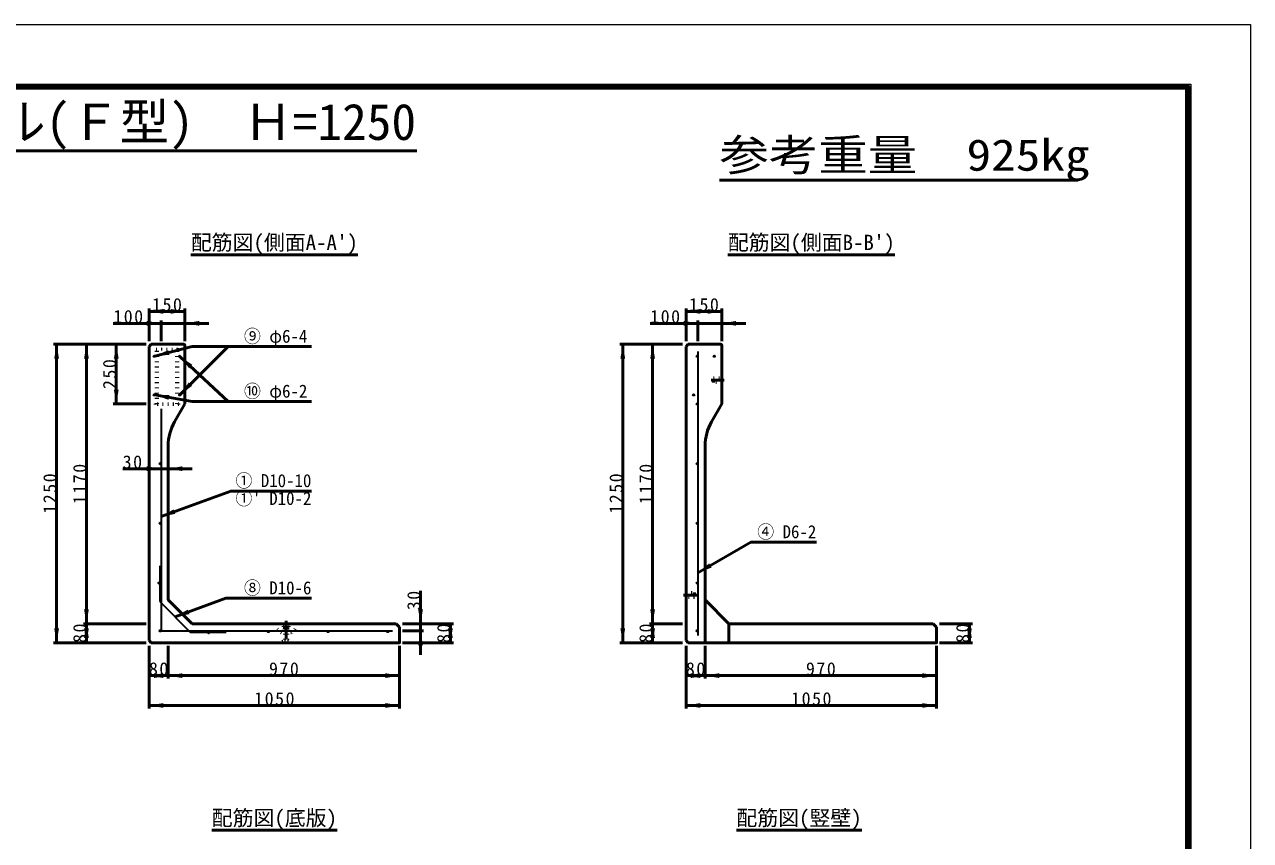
# Model space of a CAD drawing. Units: millimetres, scale not verified, with parts at other scales. Extents: x -2102 to 2102, y -1485 to 1485.
# Drawn here: x 48 to 2102, y 118 to 1485 of the extents above; entities that cross this region are included whole.
import ezdxf
from ezdxf.enums import TextEntityAlignment as Align

# ---------------------------------------------------------------- set-up
doc = ezdxf.new("R2010")
doc.units = ezdxf.units.MM
doc.header["$LTSCALE"] = 5
doc.linetypes.add('DOTTED', pattern=[1.75, 0.25, -1.5])
doc.linetypes.add('LONG_DASHED_DOTTED', pattern=[15.25, 12, -1.5, 0.25, -1.5])
doc.layers.add('0-0_V-nasSTD', color=7, linetype='Continuous', lineweight=50)
doc.layers.add('0-1_0', color=7, linetype='Continuous', lineweight=100)
doc.styles.add('ＭＳ ゴシック', font='')
doc.styles.get('ＭＳ ゴシック').set_extended_font_data('MS Gothic')

msp = doc.modelspace()

# ---------------------------------------------------------------- linework, layer by layer
at = {"layer": '0-0_V-nasSTD'}
for p, q in [((-705.024, 1273.465), (705.024, 1273.465)), ((326.386, 1099.569), (606.386, 1099.569)), ((1226.396, 1099.569), (1506.396, 1099.569)), ((256.386, 1009.569), (256.386, 954.569)), ((316.386, 1009.569), (316.386, 954.569)), ((1156.396, 1009.569), (1156.396, 954.569)), ((1216.396, 1009.569), (1216.396, 954.569)), ((316.386, 1004.569), (256.386, 1004.569)), ((276.386, 989.569), (276.386, 954.569)), ((1216.396, 1004.569), (1156.396, 1004.569)), ((1176.396, 989.569), (1176.396, 954.569)), ((196.386, 984.569), (276.386, 984.569)), ((276.386, 984.569), (316.386, 984.569)), ((316.386, 984.569), (356.386, 984.569)), ((1096.396, 984.569), (1176.396, 984.569)), ((1176.396, 984.569), (1216.396, 984.569)), ((1216.396, 984.569), (1256.396, 984.569)), ((251.386, 949.569), (96.386, 949.569)), ((101.386, 949.569), (101.386, 449.569)), ((151.386, 949.569), (151.386, 481.569)), ((201.386, 949.569), (201.386, 849.569)), ((259.986, 949.569), (256.386, 945.969)), ((256.386, 945.969), (256.386, 453.169)), ((314.386, 949.569), (259.986, 949.569)), ((328.66, 945.569), (266.15, 929.861)), ((388.66, 945.569), (308.635, 865.617)), ((316.386, 947.569), (316.386, 849.569)), ((328.66, 945.569), (528.66, 945.569)), ((1150.383, 949.569), (1045.383, 949.569)), ((1050.383, 949.569), (1050.383, 449.569)), ((1159.996, 949.569), (1156.396, 945.969)), ((1156.396, 945.969), (1156.396, 453.169)), ((1214.396, 949.569), (1159.996, 949.569)), ((388.66, 853.569), (308.661, 928.747)), ((328.66, 853.569), (266.168, 864.561)), ((251.386, 849.569), (196.386, 849.569)), ((316.386, 849.569), (299.104, 819.635)), ((328.66, 853.569), (528.66, 853.569)), ((1188.396, 779.635), (1188.396, 449.569)), ((212.386, 741.104), (276.386, 741.104)), ((288.386, 741.104), (276.386, 741.104)), ((288.386, 741.104), (328.386, 741.104)), ((276.386, 660.978), (393.66, 703.663)), ((393.66, 703.663), (528.66, 703.663)), ((711.386, 481.569), (711.386, 536.569)), ((299.901, 493.084), (385.175, 524.121)), ((385.175, 524.121), (528.66, 524.121)), ((1188.396, 521.569), (1228.396, 481.569)), ((251.386, 481.569), (146.386, 481.569)), ((151.386, 481.569), (151.386, 449.569)), ((328.386, 481.569), (670.386, 481.569)), ((670.386, 481.569), (676.386, 475.569)), ((766.386, 481.569), (681.386, 481.569)), ((711.386, 481.569), (711.386, 469.569)), ((761.386, 481.569), (761.386, 449.569)), ((1150.383, 481.569), (1095.383, 481.569)), ((1100.383, 481.569), (1100.383, 449.569)), ((1228.396, 481.569), (1570.396, 481.569)), ((1228.396, 449.569), (1228.396, 481.569)), ((1570.396, 481.569), (1576.396, 475.569)), ((1636.396, 481.569), (1581.396, 481.569)), ((1631.396, 481.569), (1631.396, 449.569)), ((256.386, 453.169), (259.986, 449.569)), ((716.386, 469.569), (681.386, 469.569)), ((711.386, 469.569), (711.386, 429.569)), ((1156.396, 453.169), (1159.996, 449.569)), ((251.386, 449.569), (96.386, 449.569)), ((256.386, 339.569), (256.386, 444.569)), ((288.386, 389.569), (288.386, 444.569)), ((676.386, 339.569), (676.386, 444.569)), ((766.386, 449.569), (681.386, 449.569)), ((1150.383, 449.569), (1045.383, 449.569)), ((1156.396, 339.569), (1156.396, 444.569)), ((1188.396, 389.569), (1188.396, 444.569)), ((1576.396, 339.569), (1576.396, 444.569)), ((1636.396, 449.569), (1581.396, 449.569)), ((288.386, 394.569), (256.386, 394.569)), ((1188.396, 394.569), (1156.396, 394.569)), ((676.386, 344.569), (256.386, 344.569)), ((1576.396, 344.569), (1156.396, 344.569)), ((361.396, 135.769), (571.396, 135.769)), ((1240.796, 135.769), (1450.796, 135.769))]:
    msp.add_line(p, q, dxfattribs=at)
at = {"layer": '0-0_V-nasSTD', "linetype": 'DOTTED'}
for p, q in [((265.386, 949.569), (268.386, 941.569)), ((304.386, 941.569), (307.386, 949.569)), ((268.386, 849.569), (268.386, 941.569)), ((304.386, 941.569), (268.386, 941.569)), ((270.386, 849.569), (270.386, 941.569)), ((302.386, 849.569), (302.386, 941.569)), ((304.386, 849.569), (304.386, 941.569)), ((1202.396, 885.569), (1202.396, 893.569)), ((1202.396, 893.569), (1216.396, 893.569)), ((1216.396, 885.569), (1202.396, 885.569)), ((306.386, 849.569), (266.386, 849.569)), ((266.386, 848.769), (266.386, 849.569)), ((306.386, 848.769), (266.386, 848.769)), ((306.386, 848.769), (306.386, 849.569)), ((288.386, 714.569), (288.386, 744.569)), ((1156.396, 533.569), (1170.396, 533.569)), ((1170.396, 525.569), (1156.396, 525.569)), ((1170.396, 533.569), (1170.396, 525.569)), ((481.386, 477.569), (491.386, 477.569)), ((481.386, 477.569), (481.386, 474.769)), ((481.386, 474.769), (483.586, 473.569)), ((481.386, 474.769), (491.386, 474.769)), ((483.586, 473.569), (483.586, 453.569)), ((483.586, 473.569), (489.186, 473.569)), ((489.186, 473.569), (491.386, 474.769)), ((489.186, 473.569), (489.186, 453.569)), ((491.386, 477.569), (491.386, 474.769)), ((479.386, 451.569), (483.586, 453.569)), ((483.586, 453.569), (489.186, 453.569)), ((489.186, 453.569), (493.386, 451.569)), ((479.386, 451.569), (479.386, 450.369)), ((479.386, 451.569), (493.386, 451.569)), ((479.386, 450.369), (493.386, 450.369)), ((493.386, 451.569), (493.386, 450.369))]:
    msp.add_line(p, q, dxfattribs=at)
at = {"layer": '0-0_V-nasSTD', "lineweight": 35}
for p, q in [((1176.396, 937.569), (1176.396, 461.569)), ((274.386, 578.598), (274.386, 518.598)), ((274.386, 518.598), (325.416, 467.569)), ((325.416, 467.569), (385.416, 467.569))]:
    msp.add_line(p, q, dxfattribs=at)
at = {"layer": '0-0_V-nasSTD', "linetype": 'LONG_DASHED_DOTTED'}
for p, q in [((1198.396, 889.569), (1220.396, 889.569)), ((1174.396, 529.569), (1152.396, 529.569)), ((486.386, 486.569), (486.386, 456.569))]:
    msp.add_line(p, q, dxfattribs=at)
at = {"layer": '0-0_V-nasSTD', "lineweight": 18}
for points in [[(-2102.5, -1485), (-2102.5, 1485), (2102.5, 1485), (2102.5, -1485)], [(-2002.5, -1385), (-2002.5, 1385), (2002.5, 1385), (2002.5, -1385)]]:
    msp.add_lwpolyline(points, close=True, dxfattribs=at)
at = {"layer": '0-0_V-nasSTD', "lineweight": 100}
msp.add_lwpolyline([(1997.5, -1380), (1997.5, 1380), (-1997.5, 1380)], dxfattribs=at)
at = {"layer": '0-0_V-nasSTD'}
for points in [[(1100.383, 949.569), (1100.383, 481.569), (1100.383, 449.569)], [(1216.396, 947.569), (1216.396, 849.569), (1199.114, 819.635)], [(288.386, 779.635), (288.386, 521.569), (328.386, 481.569)], [(1176.396, 566.97), (1264.887, 618.06), (1374.887, 618.06)], [(259.986, 449.569), (676.386, 449.569), (676.386, 475.569)], [(1159.996, 449.569), (1576.396, 449.569), (1576.396, 475.569)], [(676.386, 394.569), (288.386, 394.569), (256.386, 394.569)], [(1576.396, 394.569), (1188.396, 394.569), (1156.396, 394.569)]]:
    msp.add_lwpolyline(points, dxfattribs=at)
at = {"layer": '0-0_V-nasSTD', "lineweight": 35}
msp.add_lwpolyline([(276.386, 841.569), (276.386, 469.569), (664.386, 469.569)], dxfattribs=at)
for centre in [(264.986, 929.569), (307.786, 929.569), (1175.196, 929.569), (1203.596, 929.569), (264.986, 864.769), (307.786, 864.769), (1169.196, 864.769), (1175.196, 849.569), (275.186, 749.569), (1175.196, 749.569), (275.186, 649.569), (1175.196, 649.569), (273.186, 549.569), (1175.196, 549.569), (275.186, 469.569), (356.386, 466.369), (456.386, 468.369), (556.386, 468.369), (656.386, 468.369), (1175.196, 469.569)]:
    msp.add_circle(centre, 1.2, dxfattribs=at)
at = {"layer": '0-0_V-nasSTD'}
for centre, radius, start, end in [((314.386, 947.569), 2, 0, 90), ((1214.396, 947.569), 2, 0, 90), ((368.386, 779.635), 80, 150, 180), ((1268.396, 779.635), 80, 150, 180)]:
    msp.add_arc(centre, radius, start, end, dxfattribs=at)
at = {"layer": '0-0_V-nasSTD', "linetype": 'DOTTED'}
msp.add_arc((486.386, 481.569), 17.2, 180, 0, dxfattribs=at)
at = {"layer": '0-0_V-nasSTD'}
for points in [[(256.386, 1004.569), (280.386, 1004.569), (280.386, 1008.569)], [(292.386, 1004.569), (292.386, 1008.569), (316.386, 1004.569)], [(1156.396, 1004.569), (1180.396, 1004.569), (1180.396, 1008.569)], [(1192.396, 1004.569), (1192.396, 1008.569), (1216.396, 1004.569)], [(252.386, 984.569), (252.386, 988.569), (276.386, 984.569)], [(256.386, 1004.569), (280.386, 1000.569), (280.386, 1004.569)], [(292.386, 1000.569), (292.386, 1004.569), (316.386, 1004.569)], [(316.386, 984.569), (340.386, 984.569), (340.386, 988.569)], [(1152.396, 984.569), (1152.396, 988.569), (1176.396, 984.569)], [(1156.396, 1004.569), (1180.396, 1000.569), (1180.396, 1004.569)], [(1192.396, 1000.569), (1192.396, 1004.569), (1216.396, 1004.569)], [(1216.396, 984.569), (1240.396, 984.569), (1240.396, 988.569)], [(252.386, 980.569), (252.386, 984.569), (276.386, 984.569)], [(316.386, 984.569), (340.386, 980.569), (340.386, 984.569)], [(1152.396, 980.569), (1152.396, 984.569), (1176.396, 984.569)], [(1216.396, 984.569), (1240.396, 980.569), (1240.396, 984.569)], [(97.386, 925.569), (101.386, 925.569), (101.386, 949.569)], [(101.386, 925.569), (101.386, 949.569), (105.386, 925.569)], [(147.386, 925.569), (151.386, 925.569), (151.386, 949.569)], [(151.386, 925.569), (151.386, 949.569), (155.386, 925.569)], [(197.386, 925.569), (201.386, 925.569), (201.386, 949.569)], [(201.386, 925.569), (201.386, 949.569), (205.386, 925.569)], [(1046.383, 925.569), (1050.383, 925.569), (1050.383, 949.569)], [(1050.383, 925.569), (1050.383, 949.569), (1054.383, 925.569)], [(1096.383, 925.569), (1100.383, 925.569), (1100.383, 949.569)], [(1100.383, 925.569), (1100.383, 949.569), (1104.383, 925.569)], [(266.15, 929.861), (288.451, 939.59), (289.426, 935.71)], [(266.15, 929.861), (289.426, 935.71), (290.401, 931.831)], [(308.661, 928.747), (323.411, 909.397), (326.15, 912.312)], [(308.661, 928.747), (326.15, 912.312), (328.889, 915.227)], [(308.635, 865.617), (322.786, 885.409), (325.613, 882.58)], [(197.386, 873.569), (201.386, 849.569), (201.386, 873.569)], [(201.386, 849.569), (201.386, 873.569), (205.386, 873.569)], [(266.168, 864.561), (289.112, 856.464), (289.805, 860.403)], [(266.168, 864.561), (289.805, 860.403), (290.498, 864.343)], [(308.635, 865.617), (325.613, 882.58), (328.44, 879.75)], [(252.386, 741.104), (252.386, 745.104), (276.386, 741.104)], [(252.386, 737.104), (252.386, 741.104), (276.386, 741.104)], [(288.386, 741.104), (312.386, 741.104), (312.386, 745.104)], [(288.386, 741.104), (312.386, 737.104), (312.386, 741.104)], [(276.386, 660.978), (297.571, 672.946), (298.939, 669.187)], [(276.386, 660.978), (298.939, 669.187), (300.307, 665.428)], [(1176.396, 566.97), (1195.181, 582.434), (1197.181, 578.97)], [(1176.396, 566.97), (1197.181, 578.97), (1199.181, 575.505)], [(147.386, 505.569), (151.386, 481.569), (151.386, 505.569)], [(151.386, 481.569), (151.386, 505.569), (155.386, 505.569)], [(299.901, 493.084), (321.085, 505.051), (322.453, 501.292)], [(299.901, 493.084), (322.453, 501.292), (323.821, 497.533)], [(707.386, 505.569), (711.386, 481.569), (711.386, 505.569)], [(711.386, 481.569), (711.386, 505.569), (715.386, 505.569)], [(1096.383, 505.569), (1100.383, 481.569), (1100.383, 505.569)], [(1100.383, 481.569), (1100.383, 505.569), (1104.383, 505.569)], [(97.386, 473.569), (101.386, 449.569), (101.386, 473.569)], [(101.386, 449.569), (101.386, 473.569), (105.386, 473.569)], [(147.386, 457.569), (151.386, 457.569), (151.386, 481.569)], [(147.386, 473.569), (151.386, 449.569), (151.386, 473.569)], [(151.386, 457.569), (151.386, 481.569), (155.386, 457.569)], [(151.386, 449.569), (151.386, 473.569), (155.386, 473.569)], [(757.386, 457.569), (761.386, 457.569), (761.386, 481.569)], [(757.386, 473.569), (761.386, 449.569), (761.386, 473.569)], [(761.386, 457.569), (761.386, 481.569), (765.386, 457.569)], [(761.386, 449.569), (761.386, 473.569), (765.386, 473.569)], [(1046.383, 473.569), (1050.383, 449.569), (1050.383, 473.569)], [(1050.383, 449.569), (1050.383, 473.569), (1054.383, 473.569)], [(1096.383, 457.569), (1100.383, 457.569), (1100.383, 481.569)], [(1096.383, 473.569), (1100.383, 449.569), (1100.383, 473.569)], [(1100.383, 457.569), (1100.383, 481.569), (1104.383, 457.569)], [(1100.383, 449.569), (1100.383, 473.569), (1104.383, 473.569)], [(1627.396, 457.569), (1631.396, 457.569), (1631.396, 481.569)], [(1627.396, 473.569), (1631.396, 449.569), (1631.396, 473.569)], [(1631.396, 457.569), (1631.396, 481.569), (1635.396, 457.569)], [(1631.396, 449.569), (1631.396, 473.569), (1635.396, 473.569)], [(707.386, 445.569), (711.386, 445.569), (711.386, 469.569)], [(711.386, 445.569), (711.386, 469.569), (715.386, 445.569)], [(256.386, 394.569), (280.386, 394.569), (280.386, 398.569)], [(256.386, 394.569), (280.386, 390.569), (280.386, 394.569)], [(264.386, 394.569), (264.386, 398.569), (288.386, 394.569)], [(264.386, 390.569), (264.386, 394.569), (288.386, 394.569)], [(288.386, 394.569), (312.386, 394.569), (312.386, 398.569)], [(288.386, 394.569), (312.386, 390.569), (312.386, 394.569)], [(652.386, 394.569), (652.386, 398.569), (676.386, 394.569)], [(652.386, 390.569), (652.386, 394.569), (676.386, 394.569)], [(1156.396, 394.569), (1180.396, 394.569), (1180.396, 398.569)], [(1156.396, 394.569), (1180.396, 390.569), (1180.396, 394.569)], [(1164.396, 394.569), (1164.396, 398.569), (1188.396, 394.569)], [(1164.396, 390.569), (1164.396, 394.569), (1188.396, 394.569)], [(1188.396, 394.569), (1212.396, 394.569), (1212.396, 398.569)], [(1188.396, 394.569), (1212.396, 390.569), (1212.396, 394.569)], [(1552.396, 394.569), (1552.396, 398.569), (1576.396, 394.569)], [(1552.396, 390.569), (1552.396, 394.569), (1576.396, 394.569)], [(256.386, 344.569), (280.386, 344.569), (280.386, 348.569)], [(256.386, 344.569), (280.386, 340.569), (280.386, 344.569)], [(652.386, 344.569), (652.386, 348.569), (676.386, 344.569)], [(652.386, 340.569), (652.386, 344.569), (676.386, 344.569)], [(1156.396, 344.569), (1180.396, 344.569), (1180.396, 348.569)], [(1156.396, 344.569), (1180.396, 340.569), (1180.396, 344.569)], [(1552.396, 344.569), (1552.396, 348.569), (1576.396, 344.569)], [(1552.396, 340.569), (1552.396, 344.569), (1576.396, 344.569)]]:
    msp.add_solid(points, dxfattribs=at)
at = {"layer": '0-1_0', "lineweight": 50}
msp.add_line((1212.469, 1224.328), (1813.669, 1224.328), dxfattribs=at)

# ---------------------------------------------------------------- texts
at = {"layer": '0-0_V-nasSTD', "style": 'ＭＳ ゴシック'}
for s, height, p in [('1ｓｔタッチウォール(Ｆ型)  Ｈ=1250', 60.81, (-705.024, 1273.465)), ("配筋図(側面A-A')", 25.66, (326.386, 1099.569)), ("配筋図(側面B-B')", 25.66, (1226.396, 1099.569)), ('配筋図(底版)', 25.66, (361.396, 135.769)), ('配筋図(竪壁)', 25.66, (1240.796, 135.769))]:
    msp.add_text(s, height=height, dxfattribs=at).set_placement(p, align=Align.BOTTOM_LEFT)
for s, height, width, p in [('参考重量\u3000925kg', 52.79, 1.15, (1212.469, 1224.328)), ('⑨ φ6-4', 21.85, 0.95, (415.39, 945.569)), ('⑩ φ6-2', 21.85, 0.95, (415.39, 853.569)), ('① D10-10', 21.85, 0.95, (401.231, 703.663)), ("①' D10-2", 21.85, 0.95, (401.231, 673.855)), ('④ D6-2', 21.85, 0.95, (1275.776, 618.06)), ('⑧ D10-6', 21.85, 0.95, (415.39, 524.121))]:
    msp.add_text(s, height=height, dxfattribs=dict(at, width=width)).set_placement(p, align=Align.BOTTOM_LEFT)
at = {"layer": '0-0_V-nasSTD', "char_height": 21.99, "attachment_point": 7, "style": 'ＭＳ ゴシック'}
for s, insert in [('\\T1.17;150', (261.386, 1004.569)), ('\\T1.17;150', (1161.396, 1004.569)), ('\\T1.17;100', (196.386, 984.569)), ('\\T1.17;100', (1096.396, 984.569)), ('\\T1.17;30', (212.136, 741.104)), ('\\T1.17;80', (256.136, 394.569)), ('\\T1.17;970', (457.386, 394.569)), ('\\T1.17;80', (1156.146, 394.569)), ('\\T1.17;970', (1357.396, 394.569)), ('\\T1.17;1050', (432.636, 344.569)), ('\\T1.17;1050', (1332.646, 344.569))]:
    msp.add_mtext(s, dxfattribs=dict(at, insert=insert))
at = {"layer": '0-0_V-nasSTD', "char_height": 21.99, "attachment_point": 7, "rotation": 90, "style": 'ＭＳ ゴシック'}
for s, insert in [('\\T1.17;250', (201.386, 874.569)), ('\\T1.17;1170', (151.386, 681.819)), ('\\T1.17;1170', (1100.383, 681.819)), ('\\T1.17;1250', (101.386, 665.819)), ('\\T1.17;1250', (1050.383, 665.819)), ('\\T1.17;30', (711.386, 504.069)), ('\\T1.17;80', (151.386, 449.318)), ('\\T1.17;80', (761.386, 449.318)), ('\\T1.17;80', (1100.383, 449.318)), ('\\T1.17;80', (1631.396, 449.318))]:
    msp.add_mtext(s, dxfattribs=dict(at, insert=insert))

doc.saveas('drawing.dxf')
